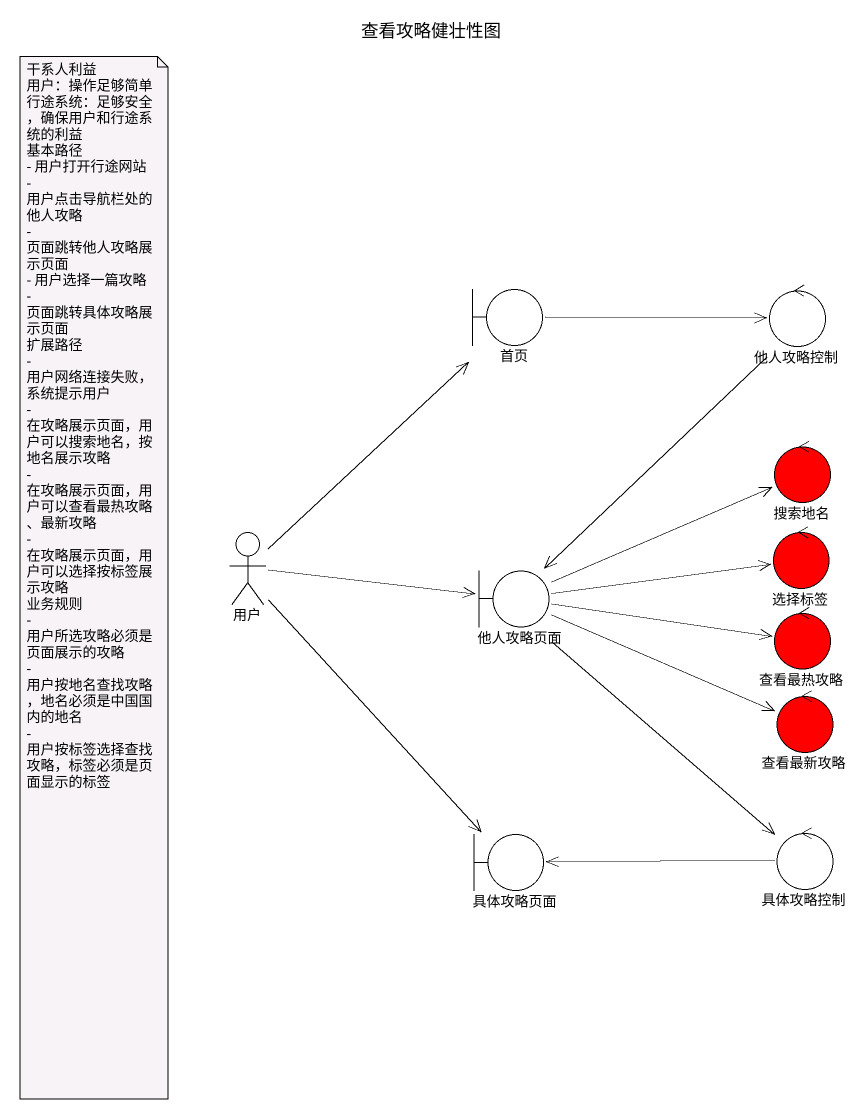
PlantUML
@startuml
title 查看攻略健壮性图
boundary 首页
control 他人攻略控制
control 搜索地名 #FF0000
actor 用户
control 选择标签 #FF0000
boundary 他人攻略页面
control 查看最热攻略 #FF0000
control 查看最新攻略 #FF0000
boundary 具体攻略页面
control 具体攻略控制
首页 -right-> 他人攻略控制
他人攻略控制 --> 他人攻略页面
用户 -up-> 首页
用户 -right-> 他人攻略页面
用户 --> 具体攻略页面
他人攻略页面 -right-> 搜索地名
他人攻略页面 -right-> 选择标签
他人攻略页面 -right-> 查看最热攻略
他人攻略页面 -right-> 查看最新攻略
他人攻略页面 --> 具体攻略控制
具体攻略控制 -left-> 具体攻略页面
note as N1
  干系人利益
  用户：操作足够简单
  行途系统：足够安全，确保用户和行途系统的利益
  基本路径
  - 用户打开行途网站
  - 用户点击导航栏处的他人攻略
  - 页面跳转他人攻略展示页面
  - 用户选择一篇攻略
  - 页面跳转具体攻略展示页面
  扩展路径
  - 用户网络连接失败，系统提示用户
  - 在攻略展示页面，用户可以搜索地名，按地名展示攻略
  - 在攻略展示页面，用户可以查看最热攻略、最新攻略
  - 在攻略展示页面，用户可以选择按标签展示攻略
  业务规则
  - 用户所选攻略必须是页面展示的攻略
  - 用户按地名查找攻略，地名必须是中国国内的地名
  - 用户按标签选择查找攻略，标签必须是页面显示的标签
end note
@enduml
